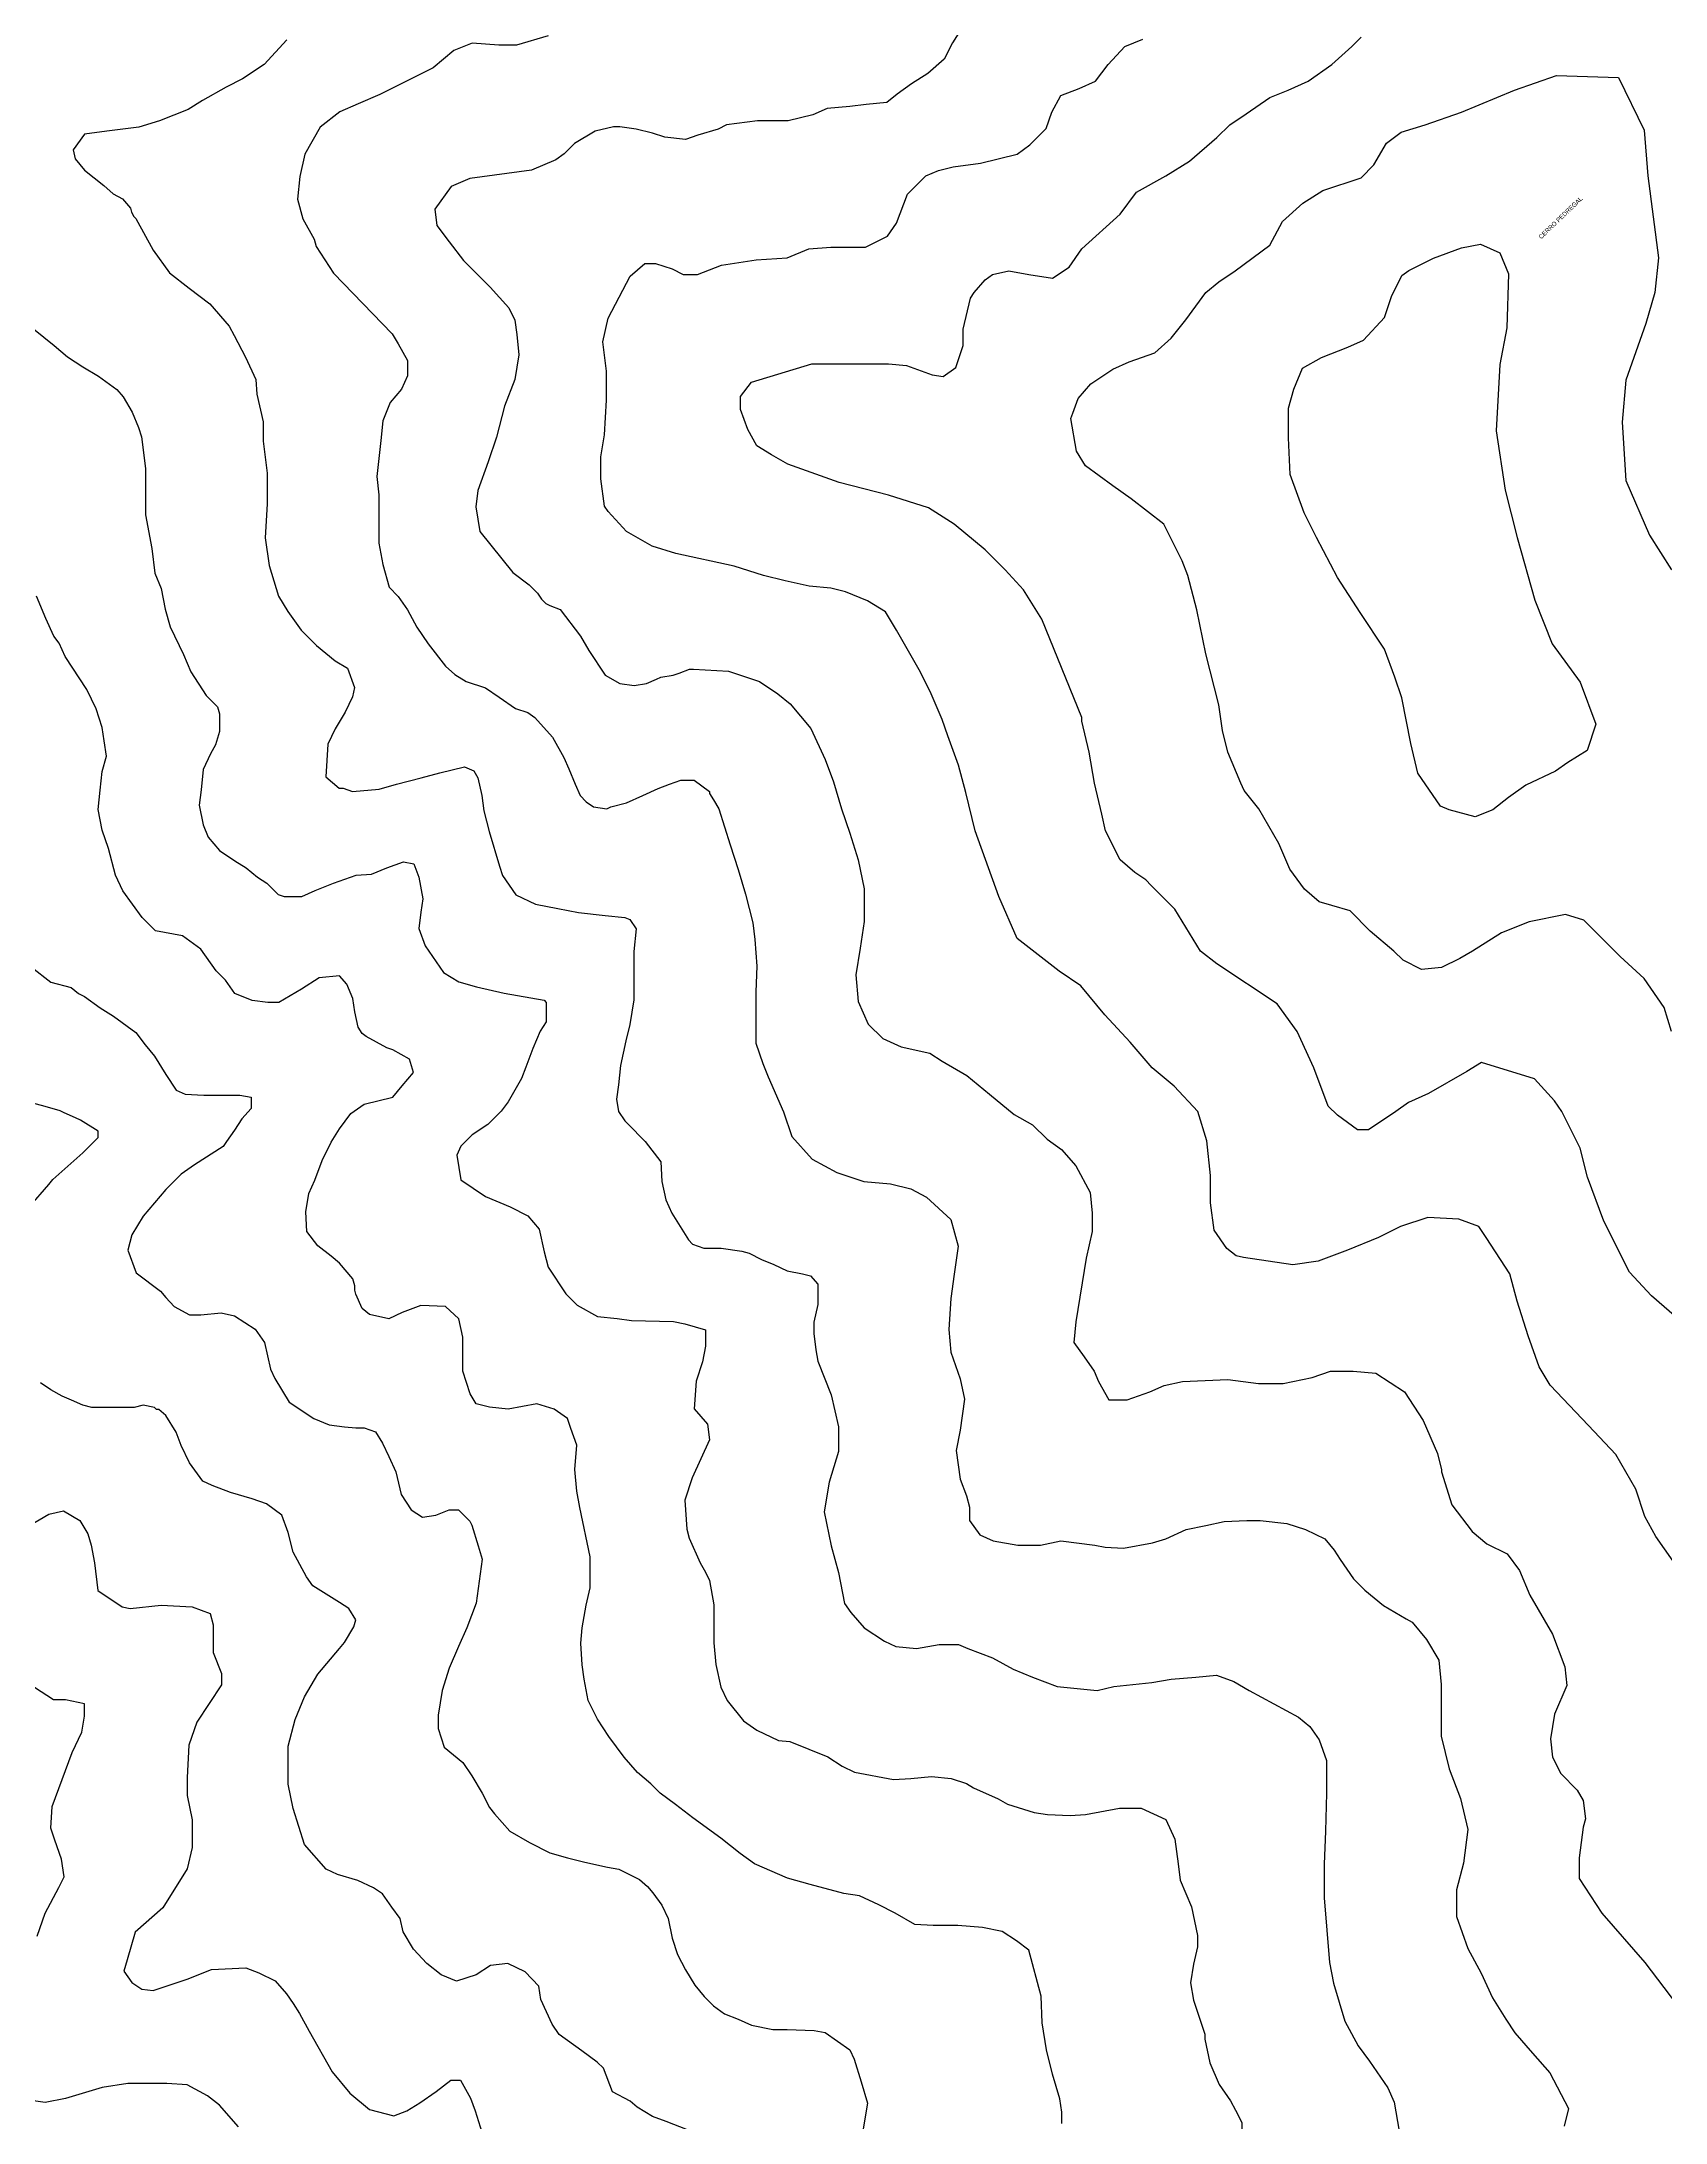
# Model space of a CAD drawing. Header units: inches. Extents: x 317537 to 321067, y 8681602 to 8686742.
# Drawn here: x 319204.9 to 319566.3, y 8683087.5 to 8683550.6 of the extents above; entities that cross this region are included whole.
import ezdxf
from ezdxf.enums import TextEntityAlignment as Align

# ---------------------------------------------------------------- set-up
doc = ezdxf.new("R2010")
doc.units = ezdxf.units.IN
doc.header["$MEASUREMENT"] = 0
doc.layers.add('CURVAS_DE_NIVEL', color=8, linetype='Continuous')
doc.layers.add('CURVAS_DE_NIVEL_TEXT', color=4, linetype='Continuous')

msp = doc.modelspace()

# ---------------------------------------------------------------- linework, layer by layer
at = {"layer": 'CURVAS_DE_NIVEL'}
for points in [[(319409.91, 8683553.99), (319407.62, 8683550.33), (319405.79, 8683546.68), (319402.13, 8683543.48), (319398.47, 8683541.19), (319395.27, 8683538.91), (319392.99, 8683537.08), (319388.41, 8683536.62), (319384.75, 8683536.17), (319379.73, 8683535.71), (319376.52, 8683534.34), (319371.04, 8683532.97), (319366.46, 8683532.97), (319364.18, 8683532.97), (319357.32, 8683532.05), (319355.49, 8683531.14), (319350.92, 8683529.77), (319348.17, 8683528.85), (319343.6, 8683529.31), (319340.86, 8683530.23), (319337.2, 8683531.14), (319333.54, 8683531.6), (319332.17, 8683531.6), (319328.05, 8683530.68), (319323.48, 8683527.94), (319321.19, 8683525.66), (319319.36, 8683524.29), (319313.88, 8683522), (319300.16, 8683520.17), (319296.04, 8683518.34), (319292.38, 8683513.32), (319292.84, 8683509.66), (319295.58, 8683506.01), (319298.79, 8683501.89), (319304.73, 8683495.95), (319308.85, 8683491.38), (319310.22, 8683488.64), (319310.68, 8683485.44), (319311.13, 8683480.87), (319310.22, 8683475.39), (319307.93, 8683469.45), (319306.1, 8683462.59), (319304.27, 8683457.11), (319301.99, 8683450.71), (319301.53, 8683447.06), (319302.44, 8683441.57), (319309.76, 8683432.43), (319313.42, 8683429.69), (319315.25, 8683427.86), (319316.16, 8683426.49), (319317.08, 8683425.58), (319317.99, 8683425.12), (319320.28, 8683424.21), (319324.85, 8683418.27), (319326.68, 8683415.07), (319330.34, 8683409.59), (319333.54, 8683407.76), (319336.74, 8683407.3), (319339.49, 8683407.76), (319341.77, 8683408.67), (319342.69, 8683409.13), (319345.43, 8683409.59), (319346.8, 8683410.04), (319349.09, 8683410.96), (319350, 8683410.96), (319357.78, 8683410.5), (319364.64, 8683408.22), (319368.75, 8683405.47), (319371.5, 8683403.19), (319376.07, 8683397.71), (319379.27, 8683390.85), (319381.1, 8683385.82), (319382.93, 8683379.88), (319384.76, 8683374.4), (319386.59, 8683368.46), (319387.96, 8683362.06), (319387.96, 8683354.75), (319387.05, 8683348.81), (319386.13, 8683342.87), (319386.59, 8683336.93), (319388.88, 8683331.9), (319392.08, 8683328.7), (319396.19, 8683326.88), (319402.59, 8683325.5), (319405.34, 8683323.68), (319410.83, 8683320.48), (319415.86, 8683316.37), (319421.34, 8683311.8), (319425.46, 8683309.51), (319428.66, 8683306.31), (319431.86, 8683304.03), (319435.06, 8683300.37), (319438.26, 8683294.43), (319438.72, 8683289.86), (319438.72, 8683285.75), (319437.35, 8683279.81), (319435.06, 8683265.64), (319434.61, 8683261.07), (319436.89, 8683257.87), (319439.18, 8683254.68), (319440.09, 8683252.39), (319442.38, 8683248.28), (319446.5, 8683248.28), (319451.53, 8683250.11), (319454.73, 8683251.48), (319458.84, 8683252.39), (319468.9, 8683252.85), (319475.76, 8683251.93), (319481.25, 8683251.93), (319487.65, 8683253.3), (319491.77, 8683254.68), (319496.8, 8683254.68), (319501.83, 8683254.22), (319508.23, 8683250.11), (319512.35, 8683243.71), (319515.55, 8683236.4), (319516.46, 8683232.74), (319516.46, 8683232.28), (319518.75, 8683224.97), (319523.32, 8683219.03), (319526.52, 8683216.29), (319531.1, 8683214.01), (319533.84, 8683210.35), (319536.13, 8683204.87), (319541.16, 8683196.18), (319543.9, 8683188.87), (319544.36, 8683184.76), (319541.61, 8683178.36), (319540.7, 8683172.88), (319541.16, 8683168.77), (319542.99, 8683165.11), (319546.65, 8683161.45), (319548.02, 8683159.17), (319548.48, 8683155.06), (319548.02, 8683153.23), (319547.1, 8683146.37), (319547.1, 8683141.8), (319552.13, 8683134.04), (319561.74, 8683123.07), (319571.8, 8683109.82)], [(319259.43, 8683550.99), (319254.4, 8683545.51), (319249.6, 8683542.31), (319245.94, 8683540.48), (319240.69, 8683537.51), (319237.48, 8683535.46), (319231.08, 8683532.94), (319226.51, 8683531.57), (319219.42, 8683530.66), (319214.39, 8683529.97), (319211.88, 8683526.55), (319212.33, 8683524.49), (319214.39, 8683521.98), (319218.74, 8683518.55), (319220.79, 8683516.72), (319222.85, 8683515.58), (319224.68, 8683513.52), (319224.91, 8683512.61), (319225.37, 8683511.7), (319225.82, 8683511.24), (319229.71, 8683504.16), (319233.37, 8683499.13), (319237.71, 8683495.7), (319242.29, 8683492.27), (319246.63, 8683487.25), (319247.77, 8683485.19), (319250.29, 8683480.39), (319252.58, 8683475.37), (319252.81, 8683472.17), (319254.18, 8683466), (319254.18, 8683464.63), (319254.18, 8683463.49), (319254.18, 8683461.66), (319255.09, 8683454.57), (319255.09, 8683447.72), (319254.64, 8683440.18), (319255.55, 8683434.01), (319257.61, 8683427.16), (319259.67, 8683423.73), (319262.64, 8683419.62), (319266.07, 8683416.19), (319270.18, 8683412.76), (319272.93, 8683411.16), (319274.53, 8683406.82), (319274.07, 8683404.77), (319272.47, 8683401.34), (319270.18, 8683397.68), (319268.58, 8683394.26), (319268.13, 8683386.94), (319271.1, 8683384.43), (319272.01, 8683384.43), (319274.07, 8683383.74), (319280.02, 8683384.2), (319283.9, 8683385.34), (319289.39, 8683386.72), (319293.51, 8683387.86), (319298.99, 8683389.23), (319301.05, 8683388.31), (319301.97, 8683386.72), (319302.88, 8683382.83), (319303.34, 8683379.4), (319304.48, 8683374.83), (319306.77, 8683367.07), (319307.45, 8683365.01), (319310.43, 8683360.67), (319314.77, 8683358.61), (319319.8, 8683357.7), (319324.37, 8683356.78), (319330.32, 8683356.1), (319334.66, 8683355.64), (319335.81, 8683355.18), (319337.18, 8683353.13), (319336.72, 8683348.1), (319336.72, 8683342.16), (319336.72, 8683337.36), (319335.81, 8683331.88), (319334.89, 8683328.22), (319333.75, 8683322.74), (319333.29, 8683318.4), (319332.83, 8683315.2), (319333.29, 8683312.46), (319334.66, 8683310.4), (319335.35, 8683309.72), (319339.24, 8683305.83), (319342.67, 8683301.26), (319342.9, 8683296.92), (319343.81, 8683292.81), (319345.18, 8683289.84), (319348.84, 8683283.9), (319349.76, 8683282.98), (319352.27, 8683282.07), (319356.16, 8683282.07), (319360.73, 8683281.38), (319362.33, 8683280.93), (319365.07, 8683279.56), (319367.82, 8683278.41), (319370.79, 8683277.04), (319374.22, 8683276.36), (319376.05, 8683275.9), (319377.65, 8683274.07), (319377.65, 8683269.5), (319376.74, 8683265.62), (319376.74, 8683263.11), (319377.19, 8683259.45), (319377.65, 8683256.94), (319380.62, 8683249.4), (319382.22, 8683242.31), (319382.22, 8683236.83), (319380.17, 8683229.98), (319379.02, 8683223.35), (319380.62, 8683215.81), (319382.23, 8683209.87), (319383.6, 8683203.01), (319384.97, 8683200.96), (319387.94, 8683197.53), (319392.52, 8683194.56), (319395.03, 8683193.42), (319399.6, 8683192.96), (319402.12, 8683193.42), (319404.63, 8683193.88), (319408.98, 8683193.88), (319411.04, 8683192.96), (319416.52, 8683190.91), (319421.1, 8683188.39), (319425.44, 8683186.56), (319430.93, 8683184.51), (319439.84, 8683183.59), (319443.5, 8683184.51), (319451.96, 8683185.42), (319456.31, 8683186.11), (319461.8, 8683186.56), (319466.37, 8683187.02), (319470.25, 8683185.65), (319473.68, 8683183.59), (319484.66, 8683177.65), (319487.17, 8683175.6), (319489.23, 8683172.63), (319490.83, 8683168.06), (319490.83, 8683164.63), (319490.83, 8683160.75), (319490.61, 8683152.29), (319490.38, 8683144.98), (319490.38, 8683137.44), (319491.52, 8683123.05), (319492.43, 8683118.48), (319494.95, 8683110.02), (319497.92, 8683104.54), (319500.44, 8683101.11), (319504.55, 8683095.17), (319505.93, 8683091.97), (319507.07, 8683085.57)], [(319317.65, 8683551.86), (319310.56, 8683549.81), (319306.67, 8683549.81), (319300.73, 8683550.26), (319296.61, 8683548.66), (319292.04, 8683544.78), (319285.18, 8683541.35), (319280.15, 8683538.84), (319275.35, 8683536.78), (319271.23, 8683534.96), (319266.89, 8683531.53), (319263.46, 8683525.59), (319262.32, 8683520.56), (319261.86, 8683515.53), (319263, 8683511.19), (319265.52, 8683506.62), (319265.97, 8683505.02), (319269.86, 8683499.08), (319282.89, 8683485.6), (319284.27, 8683483.32), (319286.32, 8683479.66), (319286.32, 8683476.23), (319284.95, 8683473.26), (319282.44, 8683470.29), (319280.84, 8683466.18), (319280.38, 8683461.84), (319279.47, 8683453.84), (319279.92, 8683449.73), (319279.92, 8683445.39), (319279.92, 8683438.99), (319280.84, 8683434.19), (319282.21, 8683429.17), (319284.27, 8683427.11), (319286.33, 8683424.14), (319288.38, 8683420.26), (319290.9, 8683416.6), (319294.79, 8683411.57), (319296.84, 8683409.75), (319299.36, 8683408.15), (319303.7, 8683406.78), (319306.68, 8683404.72), (319310.33, 8683402.21), (319313.08, 8683401.29), (319314.68, 8683400.15), (319318.57, 8683395.81), (319321.08, 8683391.24), (319322.22, 8683388.73), (319323.6, 8683385.3), (319324.74, 8683382.79), (319326.11, 8683381.41), (319327.71, 8683380.27), (319330.68, 8683379.82), (319331.6, 8683380.27), (319335.03, 8683381.19), (319338.69, 8683382.79), (319342.12, 8683384.38), (319344.63, 8683385.3), (319347.15, 8683386.21), (319350.12, 8683386.21), (319353.55, 8683383.7), (319353.55, 8683383.24), (319354.46, 8683381.87), (319355.61, 8683379.82), (319358.12, 8683371.82), (319359.95, 8683366.33), (319361.55, 8683360.85), (319363.15, 8683354.45), (319363.61, 8683350.8), (319364.07, 8683344.86), (319363.84, 8683339.15), (319363.84, 8683332.75), (319363.84, 8683327.72), (319365.44, 8683323.15), (319366.58, 8683320.18), (319370.01, 8683312.41), (319371.84, 8683306.93), (319376.41, 8683301.9), (319381.9, 8683298.93), (319387.85, 8683296.88), (319393.79, 8683296.42), (319398.37, 8683295.28), (319401.8, 8683293.45), (319407.28, 8683288.42), (319408.88, 8683282.48), (319407.97, 8683276.31), (319407.28, 8683270.83), (319406.83, 8683263.97), (319407.28, 8683258.95), (319409.34, 8683253.01), (319410.26, 8683248.44), (319409.34, 8683241.58), (319408.43, 8683237.01), (319409.34, 8683230.62), (319410.71, 8683226.96), (319411.4, 8683224.45), (319411.4, 8683221.48), (319413.69, 8683218.28), (319416.66, 8683216.91), (319422.15, 8683215.99), (319427.18, 8683215.99), (319431.75, 8683216.91), (319439.3, 8683215.99), (319441.58, 8683215.54), (319445.7, 8683215.31), (319452.1, 8683216.45), (319455.07, 8683217.36), (319459.64, 8683219.42), (319463.99, 8683220.33), (319468.1, 8683221.25), (319473.13, 8683221.48), (319476.11, 8683221.48), (319482.05, 8683220.79), (319486.17, 8683219.42), (319490.51, 8683217.36), (319492.57, 8683214.85), (319493.94, 8683212.79), (319496.91, 8683208.45), (319499.43, 8683205.94), (319503.55, 8683202.51), (319508.58, 8683199.54), (319509.95, 8683198.86), (319513.15, 8683194.97), (319515.89, 8683190.4), (319516.35, 8683184.92), (319516.35, 8683180.12), (319516.35, 8683173.49), (319518.18, 8683166.18), (319520.69, 8683159.56), (319522.3, 8683152.7), (319521.38, 8683145.16), (319519.78, 8683139.22), (319519.78, 8683133.28), (319522.3, 8683126.2), (319525.27, 8683120.72), (319527.78, 8683115.23), (319530.76, 8683110.43), (319532.81, 8683107.46), (319536.7, 8683102.89), (319540.59, 8683098.55), (319544.7, 8683090.56), (319543.79, 8683086.67)], [(319571.91, 8683206.9), (319564.19, 8683217.87), (319561.75, 8683222.33), (319559.72, 8683228.42), (319555.25, 8683236.13), (319549.15, 8683242.63), (319540.62, 8683251.56), (319538.18, 8683255.62), (319535.75, 8683262.52), (319533.31, 8683270.24), (319531.68, 8683276.33), (319526.4, 8683284.44), (319524.78, 8683286.88), (319520.31, 8683288.5), (319513.4, 8683288.91), (319507.31, 8683286.88), (319502.43, 8683284.44), (319495.53, 8683281.6), (319489.03, 8683279.17), (319483.34, 8683278.35), (319472.37, 8683279.98), (319470.74, 8683280.38), (319468.71, 8683282.01), (319465.87, 8683286.07), (319465.06, 8683292.16), (319465.06, 8683298.25), (319464.24, 8683305.96), (319462.21, 8683312.46), (319456.93, 8683318.14), (319452.06, 8683322.2), (319447.18, 8683327.88), (319441.49, 8683333.97), (319436.21, 8683340.47), (319431.34, 8683343.72), (319421.99, 8683351.02), (319417.93, 8683360.36), (319412.65, 8683374.98), (319410.62, 8683383.5), (319408.99, 8683389.59), (319406.55, 8683396.09), (319405.33, 8683399.74), (319402.9, 8683405.42), (319400.46, 8683410.29), (319397.21, 8683415.98), (319395.18, 8683419.63), (319392.74, 8683423.69), (319388.68, 8683426.13), (319383.8, 8683428.16), (319380.55, 8683428.97), (319375.68, 8683429.37), (319370.39, 8683430.59), (319365.52, 8683431.81), (319359.02, 8683433.84), (319346.02, 8683436.68), (319340.74, 8683438.31), (319335.05, 8683441.55), (319330.99, 8683446.02), (319330.17, 8683447.24), (319329.36, 8683453.33), (319329.36, 8683458.2), (319330.17, 8683463.07), (319330.58, 8683470.78), (319330.58, 8683477.28), (319329.77, 8683483.78), (319330.99, 8683489.05), (319335.86, 8683498.39), (319339.11, 8683501.23), (319341.55, 8683501.23), (319345.21, 8683500.01), (319347.64, 8683498.8), (319350.89, 8683498.8), (319356.17, 8683500.83), (319363.89, 8683502.04), (319370.8, 8683502.45), (319375.67, 8683504.48), (319380.55, 8683504.89), (319388.27, 8683504.89), (319393.14, 8683507.32), (319395.18, 8683510.16), (319397.61, 8683516.66), (319401.67, 8683520.72), (319404.52, 8683521.94), (319407.77, 8683522.75), (319413.86, 8683523.56), (319421.99, 8683525.59), (319424.83, 8683527.62), (319428.49, 8683531.27), (319429.71, 8683534.93), (319431.74, 8683538.58), (319435.8, 8683540.2), (319439.46, 8683541.83), (319442.3, 8683545.48), (319445.96, 8683549.54), (319450.02, 8683551.17)], [(319568.86, 8683266.58), (319563.17, 8683271.45), (319558.29, 8683276.73), (319552.61, 8683288.1), (319548.95, 8683297.84), (319547.32, 8683304.34), (319543.26, 8683312.46), (319541.64, 8683314.89), (319537.17, 8683319.76), (319525.39, 8683323.42), (319522.13, 8683321.39), (319513.6, 8683316.52), (319509.14, 8683314.49), (319506.29, 8683312.46), (319500.2, 8683308.4), (319497.76, 8683308.4), (319493.29, 8683311.64), (319491.26, 8683313.67), (319488.01, 8683322.2), (319484.35, 8683330.32), (319479.88, 8683336.41), (319466.48, 8683345.34), (319462.82, 8683348.18), (319457.13, 8683357.52), (319452.66, 8683361.98), (319451.85, 8683362.8), (319450.63, 8683364.01), (319448.2, 8683365.64), (319444.95, 8683368.48), (319441.7, 8683374.98), (319440.88, 8683378.63), (319439.26, 8683385.53), (319438.04, 8683392.43), (319436.41, 8683399.33), (319436.41, 8683400.15), (319427.47, 8683422.07), (319423.41, 8683428.56), (319419.35, 8683433.03), (319414.88, 8683437.49), (319407.97, 8683443.18), (319402.29, 8683446.83), (319393.35, 8683449.67), (319382.38, 8683452.51), (319371, 8683456.57), (319367.35, 8683458.6), (319364.1, 8683460.63), (319362.07, 8683464.29), (319360.44, 8683468.75), (319360.44, 8683471.6), (319362.88, 8683474.84), (319376.28, 8683478.9), (319386.03, 8683478.9), (319393.35, 8683478.9), (319397.41, 8683478.5), (319403.1, 8683476.47), (319405.54, 8683476.06), (319408.38, 8683478.09), (319410, 8683482.96), (319410, 8683486.62), (319411.63, 8683493.52), (319412.44, 8683494.74), (319414.88, 8683497.58), (319416.5, 8683498.8), (319420.16, 8683499.61), (319424.63, 8683498.8), (319429.91, 8683497.98), (319433.57, 8683500.42), (319436.41, 8683504.48), (319444.94, 8683512.19), (319448.6, 8683517.06), (319455.1, 8683520.72), (319460.38, 8683523.97), (319466.47, 8683529.24), (319469.32, 8683532.09), (319472.97, 8683534.52), (319478.25, 8683538.17), (319482.32, 8683539.8), (319486.79, 8683541.83), (319492.07, 8683545.48), (319496.54, 8683549.54), (319498.57, 8683551.57)], [(319567.64, 8683330.32), (319566.01, 8683335.6), (319561.54, 8683342.09), (319556.26, 8683346.96), (319548.14, 8683355.08), (319544.07, 8683356.3), (319535.95, 8683354.68), (319529.85, 8683352.24), (319523.35, 8683348.18), (319520.51, 8683346.56), (319516.45, 8683344.53), (319511.98, 8683344.12), (319507.92, 8683346.15), (319505.88, 8683348.18), (319500.6, 8683352.65), (319496.13, 8683357.11), (319492.07, 8683358.33), (319489.23, 8683359.14), (319485.98, 8683361.98), (319482.73, 8683366.45), (319480.29, 8683372.13), (319475.82, 8683379.85), (319472.57, 8683383.91), (319471.76, 8683385.53), (319468.91, 8683392.43), (319467.69, 8683397.3), (319466.88, 8683402.99), (319464.04, 8683414.35), (319462.01, 8683424.1), (319459.98, 8683431.81), (319458.76, 8683435.06), (319454.69, 8683443.18), (319447.38, 8683448.86), (319443.32, 8683451.7), (319437.22, 8683456.17), (319435.19, 8683459.42), (319433.97, 8683466.72), (319434.38, 8683467.94), (319435.6, 8683471.19), (319438.44, 8683474.44), (319443.32, 8683477.69), (319446.97, 8683479.31), (319452.66, 8683481.34), (319456.32, 8683484.59), (319459.57, 8683488.65), (319464.04, 8683494.74), (319466.88, 8683497.17), (319470.54, 8683499.61), (319478.25, 8683505.29), (319481.1, 8683510.57), (319485.57, 8683514.63), (319490.04, 8683517.47), (319498.57, 8683520.31), (319501.41, 8683523.15), (319504.25, 8683528.03), (319507.51, 8683530.46), (319512.79, 8683532.09), (319520.91, 8683534.93), (319532.69, 8683539.8), (319542.04, 8683543.05), (319555.85, 8683542.64), (319561.54, 8683530.87), (319562.35, 8683520.72), (319564.79, 8683502.45), (319563.98, 8683494.74), (319561.94, 8683487.83), (319557.48, 8683475.25), (319556.66, 8683465.91), (319557.48, 8683452.92), (319562.76, 8683440.74), (319567.63, 8683433.03)], [(319525.15, 8683505.52), (319529.43, 8683503.58), (319531.37, 8683498.92), (319530.98, 8683486.87), (319529.43, 8683478.72), (319528.65, 8683463.96), (319530.6, 8683450.75), (319533.32, 8683440.26), (319537.2, 8683426.27), (319541.09, 8683416.56), (319547.31, 8683408.01), (319550.81, 8683398.69), (319548.87, 8683392.86), (319544.59, 8683390.14), (319541.87, 8683388.2), (319535.26, 8683385.09), (319531.38, 8683382.38), (319527.88, 8683379.66), (319523.99, 8683378.1), (319518.16, 8683379.66), (319516.21, 8683380.43), (319511.16, 8683387.81), (319509.6, 8683394.42), (319507.66, 8683404.52), (319506.11, 8683409.18), (319503.77, 8683415.4), (319498.33, 8683423.55), (319493.28, 8683431.32), (319488.61, 8683440.26), (319485.89, 8683445.7), (319482.78, 8683454.24), (319482.39, 8683462.4), (319482.39, 8683469.01), (319483.56, 8683473.28), (319485.5, 8683477.94), (319489.78, 8683480.27), (319495.61, 8683482.6), (319499.11, 8683484.16), (319503.77, 8683489.21), (319505.33, 8683493.87), (319507.66, 8683498.53), (319509.21, 8683499.69), (319514.66, 8683502.41), (319520.88, 8683504.74)], [(319520.88, 8683504.74), (319525.15, 8683505.52)], [(319203.1, 8683486.65), (319207.67, 8683483), (319210.64, 8683480.48), (319214.07, 8683478.2), (319217.5, 8683476.14), (319221.62, 8683473.17), (319222.99, 8683471.57), (319225.05, 8683468.15), (319226.42, 8683464.72), (319227.11, 8683462.66), (319228.02, 8683455.58), (319228.02, 8683451.24), (319228.02, 8683445.3), (319229.39, 8683437.76), (319230.08, 8683432.27), (319231.45, 8683428.85), (319232.37, 8683424.28), (319233.51, 8683420.39), (319236.48, 8683414.22), (319238.08, 8683410.34), (319241.51, 8683405.09), (319244.03, 8683402.57), (319244.48, 8683400.97), (319244.48, 8683397.09), (319243.57, 8683394.12), (319242.43, 8683392.06), (319240.83, 8683388.63), (319240.37, 8683384.06), (319239.91, 8683380.64), (319240.83, 8683376.3), (319241.97, 8683373.55), (319244.49, 8683370.58), (319247.91, 8683368.3), (319250.43, 8683366.7), (319252.95, 8683364.64), (319255, 8683363.27), (319257.52, 8683360.76), (319258.89, 8683360.3), (319262.78, 8683360.3), (319265.75, 8683361.67), (319269.86, 8683363.27), (319274.89, 8683365.1), (319278.32, 8683365.33), (319281.75, 8683366.7), (319285.41, 8683368.07), (319287.7, 8683367.61), (319288.84, 8683364.64), (319289.76, 8683359.85), (319289.3, 8683356.88), (319288.84, 8683353.22), (319290.21, 8683349.34), (319294.33, 8683343.39), (319297.76, 8683341.34), (319301.65, 8683340.2), (319307.82, 8683338.83), (319316.74, 8683337.23), (319317.19, 8683336.77), (319317.2, 8683332.43), (319315.82, 8683330.37), (319314.22, 8683326.49), (319312.62, 8683322.37), (319311.71, 8683319.86), (319308.74, 8683314.61), (319307.14, 8683312.55), (319304.16, 8683309.58), (319300.73, 8683307.29), (319298.22, 8683304.78), (319297.3, 8683302.73), (319298.22, 8683297.24), (319303.71, 8683293.59), (319309.19, 8683291.3), (319313.08, 8683289.24), (319315.6, 8683286.27), (319316.74, 8683281.25), (319317.65, 8683277.82), (319321.54, 8683271.88), (319324.06, 8683269.37), (319328.63, 8683266.85), (319332.97, 8683266.4), (319336.18, 8683265.94), (319345.55, 8683265.71), (319348.06, 8683265.25), (319352.64, 8683263.88), (319352.64, 8683260.23), (319351.95, 8683256.8), (319350.58, 8683252.46), (319350.12, 8683246.29), (319353.1, 8683242.86), (319353.55, 8683239.43), (319349.67, 8683230.98), (319348.06, 8683225.95), (319348.52, 8683219.56), (319348.98, 8683217.5), (319351.49, 8683212.02), (319352.64, 8683209.96), (319353.55, 8683208.13), (319354.47, 8683202.65), (319354.47, 8683194.2), (319354.93, 8683189.4), (319356.07, 8683184.37), (319357.44, 8683181.4), (319361.1, 8683176.83), (319364.07, 8683174.77), (319368.87, 8683172.49), (319371.39, 8683172.26), (319379.85, 8683168.83), (319383.05, 8683166.78), (319385.79, 8683165.41), (319394.48, 8683163.81), (319398.37, 8683164.04), (319402.94, 8683164.49), (319407.29, 8683164.04), (319410.72, 8683162.89), (319412.32, 8683161.98), (319417.8, 8683159.47), (319419.86, 8683158.32), (319425.81, 8683156.5), (319428.78, 8683156.04), (319433.81, 8683155.81), (319437.24, 8683156.04), (319444.78, 8683157.41), (319449.59, 8683157.41), (319455.07, 8683154.9), (319457.13, 8683150.56), (319457.82, 8683145.07), (319458.27, 8683141.42), (319460.79, 8683135.48), (319462.16, 8683129.08), (319462.16, 8683126.56), (319461.25, 8683122.68), (319460.56, 8683118.57), (319461.25, 8683114.68), (319463.76, 8683107.14), (319463.76, 8683106), (319464.91, 8683100.75), (319466.96, 8683095.95), (319469.48, 8683092.29), (319470.62, 8683090.24), (319471.99, 8683087.49), (319471.99, 8683080.87)], [(319431.94, 8683087.22), (319431.94, 8683089.74), (319431.48, 8683092.71), (319429.88, 8683098.19), (319428.51, 8683103.67), (319427.59, 8683109.62), (319427.36, 8683115.56), (319424.62, 8683125.84), (319421.87, 8683127.89), (319418.67, 8683129.95), (319414.33, 8683130.86), (319408.84, 8683131.32), (319403.35, 8683131.32), (319399.24, 8683131.55), (319394.89, 8683134.06), (319391.24, 8683135.89), (319386.89, 8683137.95), (319383.46, 8683138.4), (319375.92, 8683140.46), (319370.89, 8683141.83), (319363.57, 8683145.03), (319360.37, 8683147.31), (319356.02, 8683150.74), (319349.85, 8683155.31), (319345.96, 8683158.28), (319342.53, 8683160.8), (319340.48, 8683162.85), (319337.5, 8683165.36), (319334.53, 8683168.79), (319331.1, 8683173.36), (319328.59, 8683177.25), (319326.53, 8683181.36), (319325.61, 8683186.16), (319325.16, 8683189.36), (319324.93, 8683194.15), (319325.16, 8683197.58), (319326.07, 8683202.61), (319326.98, 8683206.49), (319326.98, 8683209), (319326.98, 8683213.35), (319324.7, 8683224.31), (319324.01, 8683227.97), (319323.55, 8683232.77), (319324.01, 8683238.25), (319322.64, 8683241.91), (319321.95, 8683244.19), (319318.98, 8683246.25), (319315.09, 8683247.39), (319308.69, 8683246.25), (319304.58, 8683246.7), (319301.6, 8683247.39), (319300.23, 8683249.67), (319298.63, 8683254.7), (319298.63, 8683258.81), (319298.63, 8683262.24), (319297.72, 8683266.35), (319294.74, 8683269.1), (319289.26, 8683269.33), (319285.14, 8683267.73), (319282.17, 8683266.35), (319277.82, 8683267.27), (319276.22, 8683268.64), (319274.85, 8683271.84), (319274.62, 8683272.75), (319274.62, 8683273.21), (319274.62, 8683273.67), (319274.17, 8683275.27), (319271.19, 8683278.69), (319269.36, 8683280.29), (319266.39, 8683282.58), (319263.88, 8683285.78), (319263.65, 8683290.12), (319264.33, 8683294.23), (319265.71, 8683297.2), (319267.31, 8683301.54), (319269.36, 8683305.65), (319271.19, 8683308.62), (319273.71, 8683312.05), (319276.68, 8683314.11), (319283.08, 8683315.71), (319285.14, 8683318.22), (319287.65, 8683321.19), (319286.74, 8683324.16), (319283.08, 8683326.22), (319281.71, 8683326.67), (319277.14, 8683329.19), (319276.22, 8683329.87), (319275.31, 8683331.24), (319274.62, 8683334.67), (319274.16, 8683337.64), (319272.79, 8683340.84), (319271.19, 8683342.67), (319266.62, 8683342.21), (319262.73, 8683339.7), (319257.7, 8683336.73), (319255.19, 8683336.73), (319251.76, 8683337.18), (319247.87, 8683338.78), (319245.81, 8683341.75), (319243.75, 8683343.81), (319240.32, 8683348.61), (319236.21, 8683351.58), (319230.26, 8683352.72), (319227.29, 8683355.69), (319222.95, 8683361.63), (319221.35, 8683365.06), (319219.75, 8683371), (319218.37, 8683375.11), (319217.46, 8683379.68), (319217.92, 8683384.02), (319218.37, 8683388.14), (319219.29, 8683391.56), (319218.83, 8683394.99), (319218.37, 8683397.96), (319217, 8683402.07), (319214.94, 8683406.41), (319210.14, 8683413.73), (319208.77, 8683416.7), (319207.63, 8683418.3), (319205.8, 8683422.18), (319203.74, 8683427.21)], [(319202.56, 8683344.68), (319206.91, 8683341.25), (319211.48, 8683340.11), (319213.08, 8683338.74), (319214.45, 8683338.05), (319217.88, 8683335.54), (319220.85, 8683333.71), (319225.88, 8683330.06), (319227.94, 8683327.31), (319230, 8683324.8), (319232.51, 8683320.69), (319234.8, 8683317.26), (319236.86, 8683316.35), (319240.97, 8683316.12), (319245.32, 8683316.12), (319248.98, 8683316.12), (319251.49, 8683315.66), (319251.49, 8683313.15), (319249.44, 8683310.86), (319247.83, 8683308.35), (319246.01, 8683305.84), (319245.32, 8683304.69), (319238.92, 8683300.58), (319235.95, 8683298.53), (319232.52, 8683295.1), (319230, 8683292.13), (319227.49, 8683289.16), (319224.97, 8683285.04), (319224.06, 8683281.62), (319225.89, 8683276.59), (319231.37, 8683272.48), (319232.52, 8683271.11), (319234.35, 8683269.05), (319237.78, 8683267.22), (319240.29, 8683267.22), (319244.86, 8683267.68), (319247.84, 8683266.99), (319252.41, 8683264.02), (319254.47, 8683261.05), (319255.84, 8683255.11), (319256.75, 8683253.06), (319259.95, 8683247.8), (319265.44, 8683244.15), (319268.87, 8683242.77), (319272.3, 8683242.32), (319274.82, 8683242.09), (319276.65, 8683242.09), (319279.16, 8683241.18), (319280.76, 8683238.66), (319282.13, 8683235.69), (319283.73, 8683232.26), (319284.88, 8683227.24), (319287.16, 8683223.81), (319289.68, 8683222.21), (319292.65, 8683222.67), (319295.62, 8683223.81), (319297.68, 8683223.81), (319300.2, 8683221.3), (319300.65, 8683220.38), (319302.03, 8683215.81), (319302.94, 8683212.84), (319301.57, 8683203.02), (319299.51, 8683197.54), (319297.68, 8683193.42), (319295.62, 8683188.62), (319294.02, 8683183.6), (319293.11, 8683178.11), (319293.11, 8683175.14), (319294.48, 8683171.03), (319298.6, 8683167.6), (319300.66, 8683164.63), (319302.94, 8683160.75), (319304.54, 8683157.55), (319305.69, 8683156.18), (319309.12, 8683152.3), (319313.46, 8683149.78), (319318.03, 8683147.5), (319321.92, 8683146.36), (319325.81, 8683145.44), (319330.84, 8683144.3), (319333.35, 8683143.84), (319337.93, 8683141.56), (319339.76, 8683139.96), (319340.9, 8683138.59), (319342.96, 8683135.85), (319344.33, 8683132.87), (319345.24, 8683128.53), (319346.39, 8683124.88), (319348.22, 8683121.45), (319350.27, 8683118.02), (319352.33, 8683115.51), (319354.39, 8683113.45), (319356.9, 8683111.63), (319359.88, 8683110.48), (319362.85, 8683109.11), (319367.65, 8683108.2), (319370.85, 8683108.2), (319376.8, 8683107.97), (319379.31, 8683107.51), (319384.8, 8683103.63), (319385.71, 8683101.57), (319387.31, 8683096.55), (319388.69, 8683091.75), (319387.77, 8683086.04)], [(319202.14, 8683291.17), (319206.48, 8683296.2), (319207.39, 8683297.34), (319214.02, 8683303.28), (319217.45, 8683306.7), (319217.45, 8683308.07), (319213.56, 8683310.58), (319212.42, 8683311.04), (319209.91, 8683312.18), (319208.99, 8683312.64), (319205.11, 8683313.78), (319201.45, 8683314.7)], [(319348.66, 8683085.83), (319343.86, 8683087.66), (319340.88, 8683088.8), (319337.46, 8683090.85), (319335.86, 8683092.23), (319331.97, 8683094.28), (319329.91, 8683099.53), (319328.54, 8683100.9), (319325.11, 8683103.42), (319320.08, 8683107.07), (319318.48, 8683109.36), (319315.97, 8683114.84), (319315.51, 8683117.81), (319312.54, 8683121), (319308.65, 8683122.83), (319304.77, 8683122.38), (319301.57, 8683120.32), (319297.23, 8683118.95), (319293.8, 8683120.32), (319290.6, 8683122.83), (319287.63, 8683126.03), (319285.34, 8683129.91), (319284.65, 8683132.88), (319282.83, 8683135.39), (319280.77, 8683138.36), (319278.71, 8683139.73), (319275.28, 8683141.33), (319270.71, 8683142.7), (319268.2, 8683143.85), (319263.4, 8683149.33), (319260.88, 8683157.32), (319259.74, 8683162.8), (319259.74, 8683171.25), (319261.34, 8683177.19), (319263.4, 8683182.22), (319266.37, 8683187.24), (319271.17, 8683192.95), (319272.31, 8683194.32), (319274.37, 8683197.75), (319274.82, 8683199.35), (319273.22, 8683201.86), (319271.17, 8683203.23), (319265.22, 8683206.89), (319263.85, 8683208.94), (319260.88, 8683214.42), (319259.74, 8683218.76), (319258.37, 8683222.65), (319254.94, 8683225.16), (319251.74, 8683226.3), (319246.94, 8683227.67), (319242.82, 8683229.27), (319240.77, 8683230.18), (319237.79, 8683234.3), (319235.97, 8683238.18), (319234.82, 8683241.15), (319232.54, 8683244.8), (319230.94, 8683246.17), (319230.48, 8683246.17), (319230.02, 8683246.63), (319227.51, 8683247.09), (319225.45, 8683246.63), (319221.57, 8683246.63), (319217.45, 8683246.63), (319216.08, 8683246.63), (319214.02, 8683247.09), (319211.51, 8683248.23), (319209.45, 8683249.14), (319206.94, 8683250.51), (319204.65, 8683252.11)], [(319202.15, 8683220.33), (319206.5, 8683222.87), (319209.76, 8683223.59), (319213.38, 8683221.42), (319215.19, 8683218.52), (319215.92, 8683215.99), (319216.64, 8683212.01), (319217.37, 8683205.86), (319222.8, 8683202.24), (319224.61, 8683201.87), (319231.49, 8683202.6), (319238.37, 8683202.24), (319242.36, 8683200.79), (319243.08, 8683198.26), (319243.08, 8683192.1), (319244.89, 8683187.4), (319244.89, 8683184.86), (319239.46, 8683176.54), (319237.65, 8683171.47), (319237.29, 8683164.23), (319237.29, 8683160.25), (319238.37, 8683154.82), (319238.38, 8683148.67), (319237.29, 8683143.96), (319231.86, 8683135.27), (319225.7, 8683129.84), (319223.89, 8683123.69), (319223.16, 8683121.16), (319224.97, 8683118.62), (319227.15, 8683117.18), (319229.68, 8683116.81), (319237.29, 8683119.35), (319242.72, 8683121.52), (319250.33, 8683121.88), (319253.23, 8683120.8), (319256.85, 8683118.99), (319259.38, 8683116.09), (319260.83, 8683113.92), (319262.28, 8683111.75), (319264.46, 8683107.77), (319269.53, 8683098.72), (319273.51, 8683094.01), (319277.86, 8683090.39), (319283.29, 8683088.94), (319286.19, 8683090.03), (319289.09, 8683091.84), (319292.71, 8683094.37), (319295.97, 8683096.91), (319298.14, 8683096.91), (319300.32, 8683092.92), (319301.4, 8683090.03), (319302.85, 8683085.32)], [(319203.88, 8683128.92), (319205.69, 8683134.03), (319208.7, 8683139.75), (319209.9, 8683142.15), (319209.3, 8683146.06), (319207.79, 8683150.27), (319206.89, 8683152.98), (319207.19, 8683157.79), (319211.7, 8683169.81), (319213.81, 8683174.32), (319214.41, 8683177.93), (319214.41, 8683180.64), (319210.2, 8683181.54), (319207.49, 8683181.54), (319203.28, 8683184.25)], [(319248.72, 8683086.53), (319244.5, 8683091.34), (319241.79, 8683093.44), (319237.28, 8683095.85), (319232.77, 8683096.15), (319229.76, 8683096.15), (319224.04, 8683096.15), (319218.32, 8683095.25), (319210.2, 8683092.84), (319205.69, 8683091.94), (319199.37, 8683092.84)]]:
    msp.add_lwpolyline(points, dxfattribs=at)

# ---------------------------------------------------------------- texts
at = {"layer": 'CURVAS_DE_NIVEL_TEXT'}
msp.add_text('CERRO PEDREGAL', height=1, rotation=43.7853, dxfattribs=at).set_placement((319542.96, 8683511.4), align=Align.MIDDLE)

doc.saveas('drawing.dxf')
